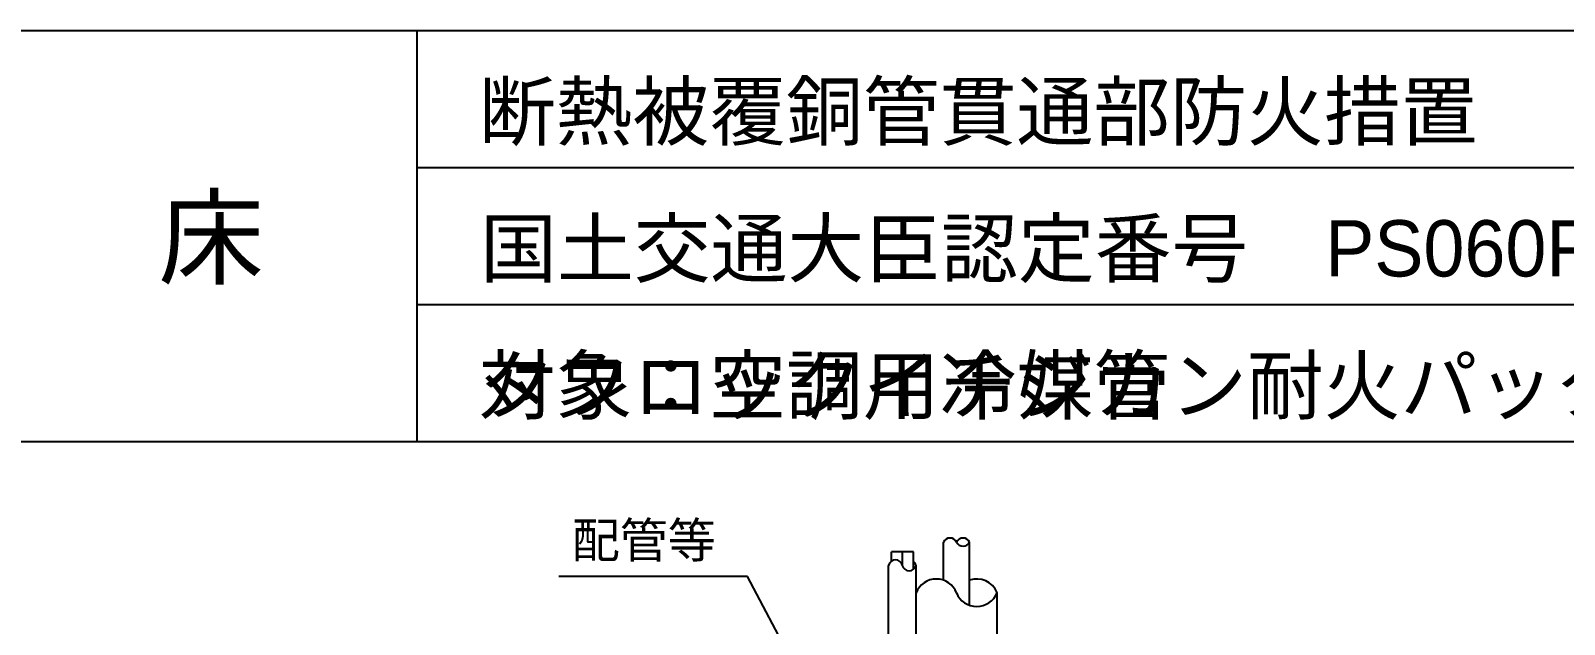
# Model space of a CAD drawing. Extents: x 443 to 1217, y -1921 to -677.
# Drawn here: x 636.5 to 745.4, y -976.6 to -934.4 of the extents above; entities that cross this region are included whole.
import ezdxf
from ezdxf.enums import TextEntityAlignment as Align

# ---------------------------------------------------------------- set-up
doc = ezdxf.new("R2010")
doc.units = 0
doc.header["$MEASUREMENT"] = 0
doc.layers.get('0').update_dxf_attribs({"linetype": 'CONTINUOUS'})
doc.layers.get('Defpoints').update_dxf_attribs({"color": 21, "linetype": 'CONTINUOUS'})
for name, color, linetype in [('1', 7, 'CONTINUOUS'), ('10', 7, 'CONTINUOUS'), ('25', 7, 'CONTINUOUS'), ('5', 7, 'CONTINUOUS')]:
    doc.layers.add(name, color=color, linetype=linetype)
doc.styles.add('ｽﾀｲﾙ2', font='MS PGothic.ttf')

msp = doc.modelspace()

# ---------------------------------------------------------------- linework, layer by layer
at = {"color": 7, "linetype": 'Continuous'}
for p, q in [((687.42, -973.22), (674.04, -973.22)), ((694.28, -986.19), (687.42, -973.22))]:
    msp.add_line(p, q, dxfattribs=at)
at = {"layer": '1', "color": 4, "linetype": 'Continuous'}
for p, q in [((442.67, -934.41), (1210.9, -934.41)), ((634.73, -963.63), (826.79, -963.63))]:
    msp.add_line(p, q, dxfattribs=at)
at = {"layer": '1', "color": 3, "linetype": 'Continuous'}
for p, q in [((663.94, -934.41), (663.94, -963.63)), ((663.94, -944.15), (826.79, -944.15)), ((663.94, -953.89), (826.79, -953.89))]:
    msp.add_line(p, q, dxfattribs=at)
at = {"layer": '5', "color": 3, "linetype": 'Continuous'}
for p, q in [((699.21, -971.46), (697.65, -971.46)), ((697.65, -972.13), (697.65, -971.46)), ((698.43, -972.43), (698.43, -971.46)), ((699.21, -972.72), (699.21, -971.46)), ((701.35, -973.49), (701.35, -970.77)), ((703.2, -975.27), (703.2, -970.77)), ((697.45, -1000.97), (697.45, -972.43)), ((699.4, -1000.97), (699.4, -972.43)), ((705.15, -1000.97), (705.15, -974.38))]:
    msp.add_line(p, q, dxfattribs=at)
for centre, radius, start, end in [((701.81, -971), 0.514, 25.5575, 154.4425), ((702.74, -971), 0.513, 25.5134, 154.4866), ((702.74, -970.55), 0.513, 205.5134, 334.4866), ((697.94, -972.54), 0.499, 12.6804, 167.3196), ((698.91, -972.32), 0.499, 192.6804, 347.3196), ((698.91, -972.54), 0.499, 12.6804, 54.1712), ((700.84, -974.95), 1.55, 21.7462, 158.2538), ((703.71, -974.95), 1.55, 21.7426, 109.2525), ((703.71, -973.8), 1.55, 201.7426, 338.2574)]:
    msp.add_arc(centre, radius, start, end, dxfattribs=at)

# ---------------------------------------------------------------- texts
at = {"layer": '10', "linetype": 'Continuous', "style": 'ｽﾀｲﾙ2'}
msp.add_attdef('配管等', text='', height=2.5, dxfattribs=at).set_placement((674.95, -972.64), align=Align.BOTTOM_LEFT)
at = {"layer": '25', "style": 'ｽﾀｲﾙ2'}
for s, p in [('断熱被覆銅管貫通部防火措置', (668.34, -942.15)), ('国土交通大臣認定番号\u3000PS060FL-734', (668.44, -951.89)), ('対象：空調用冷媒管', (668.34, -961.63))]:
    msp.add_text(s, height=4, dxfattribs=at).set_placement(p)
msp.add_text('床', height=5.5, dxfattribs=at).set_placement((649.33, -949.02), align=Align.MIDDLE)
at = {"layer": 'Defpoints', "style": 'ｽﾀｲﾙ2'}
msp.add_text('タフロックイチジカン耐火パック', height=4, dxfattribs=at).set_placement((668.34, -961.63))

doc.saveas('drawing.dxf')
